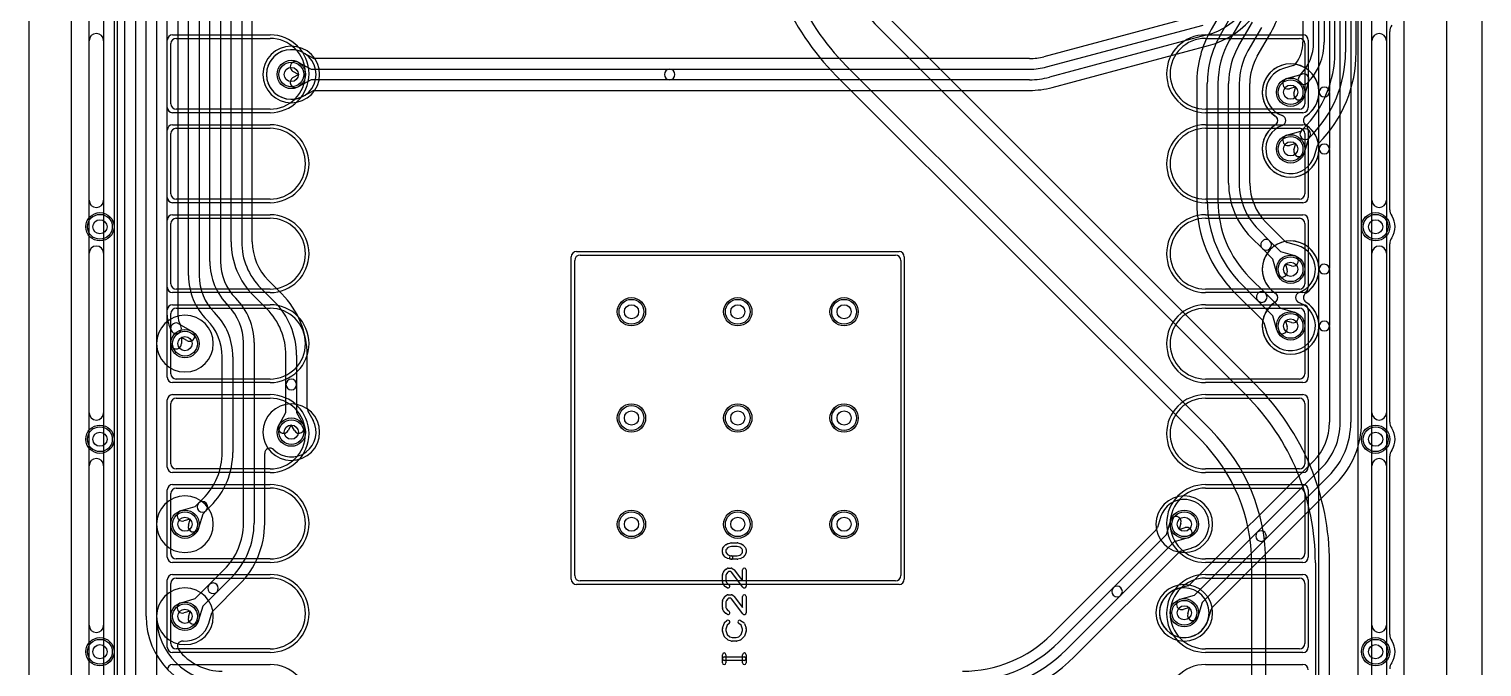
# Model space of a CAD drawing. Extents: x 0 to 20.5, y -6 to 27.
# Drawn here: x 0 to 20.5, y 5.79 to 14.79 of the extents above; entities that cross this region are included whole.
import ezdxf

# ---------------------------------------------------------------- set-up
doc = ezdxf.new("R2010")
doc.units = 0
for name, color, linetype in [('Hole', 1, 'CONTINUOUS'), ('L1', 3, 'CONTINUOUS'), ('L2', 3, 'CONTINUOUS'), ('L3', 3, 'CONTINUOUS'), ('L4', 3, 'CONTINUOUS'), ('MetalMask-A', 176, 'CONTINUOUS'), ('Outline', 7, 'CONTINUOUS'), ('PartsArea-A', 111, 'CONTINUOUS'), ('PartsSilk-A', 221, 'CONTINUOUS'), ('Resist-A', 2, 'CONTINUOUS'), ('Resist-B', 2, 'CONTINUOUS'), ('Silk-A', 140, 'CONTINUOUS')]:
    doc.layers.add(name, color=color, linetype=linetype)

msp = doc.modelspace()

# ---------------------------------------------------------------- linework, layer by layer
at = {"layer": 'Hole'}
for centre in [(3.7, 14.15), (17.8, 13.9), (17.8, 13.1), (1, 12), (19, 12), (17.8, 11.4), (8.5, 10.8), (10, 10.8), (11.5, 10.8), (17.8, 10.6), (2.2, 10.35), (8.5, 9.3), (10, 9.3), (11.5, 9.3), (1, 9), (3.7, 9.1), (19, 9), (2.2, 7.8), (8.5, 7.8), (10, 7.8), (11.5, 7.8), (16.3, 7.8), (2.2, 6.5), (16.3, 6.55), (1, 6), (19, 6)]:
    msp.add_circle(centre, 0.1, dxfattribs=at)
at = {"layer": 'L1'}
for p, q in [((0.6, 1.46), (0.6, 21.53823)), ((19.4, 21.53823), (19.4, 1.46)), ((1.8, 18.75004), (1.8, 2.16)), ((18.2, 2.16), (18.2, 18.75004)), ((2, 13.735), (2, 14.585)), ((2.075, 14.66), (3.4, 14.66)), ((16.6, 14.66), (17.925, 14.66)), ((18, 14.585), (18, 13.735)), ((3.4, 13.66), (2.075, 13.66)), ((17.925, 13.66), (16.6, 13.66)), ((2.075, 13.39), (3.4, 13.39)), ((16.6, 13.39), (17.925, 13.39)), ((2, 12.465), (2, 13.315)), ((18, 13.315), (18, 12.465)), ((3.4, 12.39), (2.075, 12.39)), ((17.925, 12.39), (16.6, 12.39)), ((2.075, 12.12), (3.4, 12.12)), ((16.6, 12.12), (17.925, 12.12)), ((2, 11.195), (2, 12.045)), ((18, 12.045), (18, 11.195)), ((7.7, 7.075), (7.7, 11.525)), ((7.775, 11.6), (12.225, 11.6)), ((12.3, 11.525), (12.3, 7.075)), ((3.4, 11.12), (2.075, 11.12)), ((17.925, 11.12), (16.6, 11.12)), ((2, 9.925), (2, 10.775)), ((2.075, 10.85), (3.4, 10.85)), ((16.6, 10.85), (17.925, 10.85)), ((18, 10.775), (18, 9.925)), ((3.4, 9.85), (2.075, 9.85)), ((17.925, 9.85), (16.6, 9.85)), ((2, 8.655), (2, 9.505)), ((2.075, 9.58), (3.4, 9.58)), ((16.6, 9.58), (17.925, 9.58)), ((18, 9.505), (18, 8.655)), ((3.4, 8.58), (2.075, 8.58)), ((17.925, 8.58), (16.6, 8.58)), ((2, 7.385), (2, 8.235)), ((2.075, 8.31), (3.4, 8.31)), ((16.6, 8.31), (17.925, 8.31)), ((18, 8.235), (18, 7.385)), ((3.4, 7.31), (2.075, 7.31)), ((17.925, 7.31), (16.6, 7.31)), ((2.075, 7.04), (3.4, 7.04)), ((12.225, 7), (7.775, 7)), ((16.6, 7.04), (17.925, 7.04)), ((2, 6.115), (2, 6.965)), ((18, 6.965), (18, 6.115)), ((3.4, 6.04), (2.075, 6.04)), ((17.925, 6.04), (16.6, 6.04))]:
    msp.add_line(p, q, dxfattribs=at)
for centre in [(3.7, 14.15), (17.8, 13.9), (17.8, 13.1), (1, 12), (19, 12), (17.8, 11.4), (8.5, 10.8), (10, 10.8), (11.5, 10.8), (17.8, 10.6), (2.2, 10.35), (8.5, 9.3), (10, 9.3), (11.5, 9.3), (3.7, 9.1), (1, 9), (19, 9), (2.2, 7.8), (8.5, 7.8), (10, 7.8), (11.5, 7.8), (16.3, 7.8), (2.2, 6.5), (16.3, 6.55), (1, 6), (19, 6)]:
    msp.add_circle(centre, 0.2, dxfattribs=at)
for centre, radius, start, end in [((2.075, 14.585), 0.075, 90, 180), ((3.4, 14.16), 0.5, -90, 90), ((16.6, 14.16), 0.5, 90, -90), ((17.925, 14.585), 0.075, 0, 90), ((2.075, 13.735), 0.075, 180, -90), ((17.925, 13.735), 0.075, -90, 0), ((2.075, 13.315), 0.075, 90, 180), ((3.4, 12.89), 0.5, -90, 90), ((16.6, 12.89), 0.5, 90, -90), ((17.925, 13.315), 0.075, 0, 90), ((2.075, 12.465), 0.075, 180, -90), ((17.925, 12.465), 0.075, -90, 0), ((2.075, 12.045), 0.075, 90, 180), ((3.4, 11.62), 0.5, -90, 90), ((16.6, 11.62), 0.5, 90, -90), ((17.925, 12.045), 0.075, 0, 90), ((7.775, 11.525), 0.075, 90, 180), ((12.225, 11.525), 0.075, 0, 90), ((2.075, 11.195), 0.075, 180, -90), ((17.925, 11.195), 0.075, -90, 0), ((2.075, 10.775), 0.075, 90, 180), ((3.4, 10.35), 0.5, -90, 90), ((16.6, 10.35), 0.5, 90, -90), ((17.925, 10.775), 0.075, 0, 90), ((2.075, 9.925), 0.075, 180, -90), ((17.925, 9.925), 0.075, -90, 0), ((2.075, 9.505), 0.075, 90, 180), ((3.4, 9.08), 0.5, -90, 90), ((16.6, 9.08), 0.5, 90, -90), ((17.925, 9.505), 0.075, 0, 90), ((2.075, 8.655), 0.075, 180, -90), ((17.925, 8.655), 0.075, -90, 0), ((2.075, 8.235), 0.075, 90, 180), ((3.4, 7.81), 0.5, -90, 90), ((16.6, 7.81), 0.5, 90, -90), ((17.925, 8.235), 0.075, 0, 90), ((2.075, 7.385), 0.075, 180, -90), ((17.925, 7.385), 0.075, -90, 0), ((2.075, 6.965), 0.075, 90, 180), ((3.4, 6.54), 0.5, -90, 90), ((7.775, 7.075), 0.075, 180, -90), ((12.225, 7.075), 0.075, -90, 0), ((16.6, 6.54), 0.5, 90, -90), ((17.925, 6.965), 0.075, 0, 90), ((2.075, 6.115), 0.075, 180, -90), ((17.925, 6.115), 0.075, -90, 0)]:
    msp.add_arc(centre, radius, start, end, dxfattribs=at)
at = {"layer": 'L2'}
for p, q in [((0.6, 1.11004), (0.6, 21.325)), ((19.4, 21.325), (19.4, 1.11004)), ((18.34996, 16.91079), (18.34996, 13.90872)), ((18.5, 9.23921), (18.5, 16.91079)), ((18.65, 16.91079), (18.65, 9.23921)), ((18.80004, 9.23921), (18.80004, 16.91079)), ((16.42372, 14.96553), (14.31856, 14.40145)), ((14.3574, 14.25652), (16.5644, 14.84788)), ((16.60322, 14.70299), (14.39622, 14.11163)), ((14.43505, 13.9667), (16.64205, 14.55806)), ((4.00079, 14.38428), (3.86891, 14.4566)), ((14.11799, 14.37504), (4.03684, 14.37504)), ((3.804, 14.15), (3.72405, 14.19384)), ((3.72405, 14.10616), (3.804, 14.15)), ((3.79617, 14.32536), (3.9792, 14.225)), ((3.9792, 14.225), (9.03899, 14.225)), ((9.03899, 14.225), (14.11799, 14.225)), ((3.9792, 14.075), (3.79617, 13.97464)), ((9.03899, 14.075), (3.9792, 14.075)), ((14.11799, 14.075), (9.03899, 14.075)), ((3.86947, 13.84371), (4.00079, 13.91572)), ((4.03685, 13.92496), (14.11799, 13.92496)), ((18.34996, 13.89564), (18.34996, 13.10436)), ((18.34996, 13.09128), (18.34996, 11.40872)), ((18.34996, 11.39564), (18.34996, 10.60436)), ((18.34996, 10.59128), (18.34996, 9.23921)), ((18.12298, 8.69123), (16.37905, 6.94731)), ((17.32994, 7.686), (18.22908, 8.58514)), ((18.33515, 8.47908), (17.436, 7.57994)), ((16.69787, 6.62961), (18.44124, 8.37298)), ((16.4444, 6.80046), (17.32994, 7.686)), ((17.436, 7.57994), (16.55046, 6.6944)), ((16.34703, 6.92835), (16.20199, 6.88604)), ((16.244, 6.742), (16.4444, 6.80046)), ((16.37354, 6.62354), (16.286, 6.598)), ((16.348, 6.536), (16.37354, 6.62354)), ((16.55046, 6.6944), (16.492, 6.494)), ((16.63604, 6.452), (16.67821, 6.59656))]:
    msp.add_line(p, q, dxfattribs=at)
for centre in [(3.7, 14.15), (1, 12), (19, 12), (8.5, 10.8), (10, 10.8), (11.5, 10.8), (8.5, 9.3), (10, 9.3), (11.5, 9.3), (1, 9), (19, 9), (8.5, 7.8), (10, 7.8), (11.5, 7.8), (16.3, 6.55), (1, 6), (19, 6)]:
    msp.add_circle(centre, 0.2, dxfattribs=at)
for centre, radius, start, end in [((16.32499, 15.74136), 1.075, -75.000021, 0), ((16.32499, 15.74136), 1.22504, -75.000193, 0), ((3.69999, 14.14999), 0.35004, 61.770859, -61.688823), ((3.90161, 14.52413), 0.07497, -118.742822, -117.494774), ((3.90276, 14.52352), 0.07497, -118.489689, -118.072487), ((3.9037, 14.52301), 0.07497, -118.889812, -117.648554), ((4.03684, 14.45001), 0.07497, -118.742822, -90), ((14.11798, 15.15), 0.77496, -89.999261, -74.999526), ((3.76011, 14.2596), 0.075, 61.261501, -118.737236), ((9.03899, 14.15), 0.075, 90, -90), ((9.03899, 14.15), 0.075, -90, 90), ((14.11799, 15.15), 0.925, -90, -74.999835), ((17.8, 13.9), 0.40004, 1.051338, -122.644094), ((3.76011, 14.0404), 0.075, 118.738499, -61.262764), ((14.11799, 15.15), 1.075, -90, -75.000021), ((14.11799, 15.15), 1.22504, -90, -75.000193), ((18.27499, 13.89564), 0.07497, 0, 179.472683), ((3.9029, 13.77656), 0.07497, 117.942565, 119.485146), ((3.9034, 13.77683), 0.07497, 118.072487, 118.376847), ((3.90434, 13.77734), 0.07497, 117.716896, 118.889812), ((4.03684, 13.84999), 0.07497, 89.992358, 118.742822), ((17.8, 13.9), 0.40004, -57.36107, -0.525648), ((18.27496, 13.90872), 0.075, -178.945736, 0), ((17.54377, 13.50002), 0.07497, 45, 57.357069), ((17.54375, 13.5), 0.075, -45, 45), ((18.05619, 13.5), 0.07497, 122.636495, -122.636495), ((17.8, 13.1), 0.40004, 122.644094, -1.051338), ((17.54377, 13.49998), 0.07497, -57.357069, -45), ((17.8, 13.1), 0.40004, 0.525648, 57.361069), ((18.27496, 13.09128), 0.075, 0, 178.945736), ((18.27499, 13.10436), 0.07497, -179.472683, 0), ((17.8, 11.4), 0.40004, 1.051338, -122.644094), ((17.8, 11.4), 0.40004, -57.36107, -0.525648), ((18.27496, 11.40872), 0.075, -178.945736, 0), ((18.27499, 11.39564), 0.07497, 0, 179.472683), ((17.8, 10.6), 0.40004, 122.644094, -1.051338), ((17.54377, 11.00002), 0.07497, 45, 57.357069), ((17.54377, 10.99998), 0.07497, -57.357069, -45), ((17.54375, 11), 0.075, -45, 45), ((18.05619, 11), 0.07497, 122.636495, -122.636495), ((17.8, 10.6), 0.40004, 0.525648, 57.361069), ((2.2, 10.35), 0.40004, 90, -90), ((2.2, 10.35), 0.40004, -90, 90), ((18.27496, 10.59128), 0.075, 0, 178.945736), ((18.27499, 10.60436), 0.07497, -179.472683, 0), ((3.7, 9.1), 0.40004, 90, -90), ((3.7, 9.1), 0.40004, -90, 90), ((17.57499, 9.23921), 0.77497, -44.999477, 0), ((17.575, 9.23921), 0.925, -44.999562, 0), ((17.575, 9.23921), 1.075, -44.999246, 0), ((17.575, 9.23921), 1.22504, -44.999669, 0), ((2.2, 7.8), 0.40004, 90, -90), ((2.2, 7.8), 0.40004, -90, 90), ((16.3, 7.8), 0.40004, 90, -90), ((16.3, 7.8), 0.40004, -90, 90), ((17.38297, 7.63297), 0.075, 135, -45), ((17.38297, 7.63297), 0.075, -45, 135), ((2.2, 6.5), 0.40004, 90, -90), ((2.2, 6.5), 0.40004, -90, 90), ((16.3, 6.55001), 0.35004, 106.751923, -16.833762), ((16.26387, 6.66966), 0.22505, 106.033521, 106.723874), ((16.181, 6.95801), 0.07497, -73.96327, -73.740712), ((16.32604, 7.00032), 0.07497, -73.740712, -45), ((16.265, 6.67), 0.075, 106.260205, -73.73698), ((16.75032, 6.57603), 0.07498, 134.994596, 164.108139), ((16.75088, 6.5766), 0.07497, 135, 135.605253), ((16.42, 6.515), 0.075, 163.739795, -16.26302), ((16.70698, 6.42754), 0.07497, 163.022577, 163.653588), ((16.42004, 6.51516), 0.22505, -16.981625, -16.354914), ((16.70801, 6.431), 0.07497, 163.733376, 163.900287)]:
    msp.add_arc(centre, radius, start, end, dxfattribs=at)
at = {"layer": 'L3'}
for p, q in [((0.6, 1.11004), (0.6, 21.32503)), ((19.4, 21.32503), (19.4, 1.11004))]:
    msp.add_line(p, q, dxfattribs=at)
for centre in [(1, 12), (19, 12), (8.5, 10.8), (10, 10.8), (11.5, 10.8), (8.5, 9.3), (10, 9.3), (11.5, 9.3), (1, 9), (19, 9), (8.5, 7.8), (10, 7.8), (11.5, 7.8), (1, 6), (19, 6)]:
    msp.add_circle(centre, 0.2, dxfattribs=at)
for centre, radius, start, end in [((3.7, 14.15), 0.40004, 90, -90), ((3.7, 14.15), 0.40004, -90, 90), ((17.8, 13.9), 0.40004, -57.36107, -122.638931), ((17.54381, 13.5), 0.07497, -57.363505, 57.363505), ((18.05619, 13.5), 0.07497, 122.636495, -122.636495), ((17.8, 13.1), 0.40004, 122.63893, 57.361069), ((17.8, 11.4), 0.40004, -57.36107, -122.638931), ((17.8, 10.6), 0.40004, 122.63893, 57.361069), ((17.54381, 11), 0.07497, -57.363505, 57.363505), ((18.05619, 11), 0.07497, 122.636495, -122.636495), ((2.2, 10.35), 0.40004, 90, -90), ((2.2, 10.35), 0.40004, -90, 90), ((3.7, 9.1), 0.40004, 90, -90), ((3.7, 9.1), 0.40004, -90, 90), ((2.2, 7.8), 0.40004, 90, -90), ((2.2, 7.8), 0.40004, -90, 90), ((16.3, 7.8), 0.40004, 90, -90), ((16.3, 7.8), 0.40004, -90, 90), ((2.2, 6.5), 0.40004, 90, -90), ((2.2, 6.5), 0.40004, -90, 90), ((16.3, 6.55), 0.40004, 90, -90), ((16.3, 6.55), 0.40004, -90, 90)]:
    msp.add_arc(centre, radius, start, end, dxfattribs=at)
at = {"layer": 'L4'}
for p, q in [((0.6, 1.11004), (0.6, 21.53823)), ((19.4, 21.53823), (19.4, 1.11004)), ((1.19996, 19.7), (1.19996, 5.18921)), ((1.35, 5.18921), (1.35, 19.7)), ((1.5, 19.7), (1.5, 5.18921)), ((1.65004, 6.5), (1.65004, 19.32548)), ((1.80004, 19.32548), (1.80004, 6.5)), ((1.95008, 10.75275), (1.95008, 17.89855)), ((2.10008, 17.89855), (2.10008, 10.75275)), ((2.25012, 11.31066), (2.25012, 17.89853)), ((2.40012, 17.89853), (2.40012, 11.31066)), ((2.55016, 11.51059), (2.55016, 17.89851)), ((2.70016, 17.89851), (2.70016, 11.51059)), ((2.8502, 11.78901), (2.8502, 17.8985)), ((3.0002, 17.8985), (3.0002, 11.78901)), ((3.15024, 11.78901), (3.15024, 17.8985)), ((17.97495, 17.2858), (17.97495, 14.60566)), ((18.12499, 14.60566), (18.12499, 17.2858)), ((18.27499, 17.2858), (18.27499, 14.60566)), ((18.425, 14.46274), (18.425, 17.28578)), ((18.575, 17.28578), (18.575, 14.46274)), ((18.72504, 14.46274), (18.72504, 17.28578)), ((16.87113, 15.11529), (16.67928, 14.783)), ((16.80922, 14.70798), (17.00107, 15.04027)), ((17.13097, 14.96527), (16.93912, 14.63298)), ((12.02617, 14.76881), (17.16881, 9.62617)), ((17.31026, 9.76762), (12.16762, 14.91026)), ((17.06902, 14.5579), (17.26088, 14.8902)), ((17.39078, 14.8152), (17.19893, 14.4829)), ((17.32939, 14.40879), (17.52072, 14.74018)), ((16.67383, 9.13119), (11.53119, 14.27383)), ((17.83662, 14.27531), (17.70199, 14.23604)), ((17.744, 14.092), (17.96284, 14.15584)), ((11.38974, 14.13238), (16.53238, 8.98974)), ((16.47496, 14.02047), (16.47496, 12.36274)), ((16.625, 12.36273), (16.625, 14.02047)), ((16.775, 14.02047), (16.775, 12.36273)), ((16.925, 12.61421), (16.925, 14.0204)), ((17.075, 14.0204), (17.075, 12.61421)), ((17.22504, 12.61421), (17.22504, 14.0204)), ((17.87354, 13.97354), (17.786, 13.948)), ((17.848, 13.886), (17.87354, 13.97354)), ((17.93081, 14.13687), (17.93081, 14.13689)), ((18.05584, 14.06284), (17.992, 13.844)), ((17.744, 13.292), (17.9444, 13.35046)), ((17.9444, 13.35046), (17.95457, 13.36063)), ((17.95457, 13.36063), (17.97834, 13.3844)), ((17.87354, 13.17354), (17.786, 13.148)), ((17.848, 13.086), (17.87354, 13.17354)), ((18.05046, 13.2444), (17.992, 13.044)), ((18.06063, 13.25457), (18.05046, 13.2444)), ((18.0844, 13.27834), (18.06063, 13.25457)), ((18.13604, 13.00198), (18.17837, 13.14708)), ((17.34592, 11.96014), (17.50755, 11.7985)), ((17.72093, 11.79733), (17.45202, 12.06623)), ((17.40149, 11.69244), (17.23985, 11.85408)), ((17.54954, 11.54439), (17.40149, 11.69244)), ((17.50755, 11.7985), (17.65559, 11.65046)), ((17.89521, 11.73685), (17.75295, 11.77836)), ((17.608, 11.344), (17.54954, 11.54439)), ((17.65559, 11.65046), (17.856, 11.592)), ((17.22165, 11.2844), (17.44542, 11.06063)), ((17.814, 11.448), (17.72646, 11.47354)), ((17.72646, 11.47354), (17.752, 11.386)), ((3.27112, 11.13494), (3.46014, 10.94592)), ((3.56623, 11.05201), (3.37722, 11.24103)), ((17.0095, 11.07224), (17.40268, 10.67906)), ((17.33936, 10.95457), (17.11559, 11.17834)), ((2.80955, 10.88437), (2.80953, 10.8844)), ((2.9156, 10.99046), (2.91562, 10.99044)), ((3.35407, 10.83985), (3.16505, 11.02888)), ((17.54954, 10.74439), (17.33936, 10.95457)), ((17.44542, 11.06063), (17.65559, 10.85046)), ((2.50954, 10.6844), (2.50952, 10.68442)), ((2.61559, 10.79049), (2.6156, 10.79046)), ((17.608, 10.544), (17.54954, 10.74439)), ((17.65559, 10.85046), (17.856, 10.792)), ((17.814, 10.648), (17.72646, 10.67354)), ((17.72646, 10.67354), (17.752, 10.586)), ((2, 10.35), (1.99999, 10.5665)), ((2.00791, 10.53296), (2.01003, 10.52902)), ((2.11249, 10.63145), (2.29999, 10.52321)), ((2.13993, 10.60402), (2.14207, 10.60004)), ((17.42165, 10.64703), (17.46396, 10.50199)), ((2.22499, 10.39331), (2.15, 10.4366)), ((2.15, 10.4366), (2.15, 10.35)), ((3.025, 7.81421), (3.025, 10.36425)), ((3.175, 10.36425), (3.175, 7.81421)), ((2.725, 8.81421), (2.725, 10.16422)), ((2.875, 10.16422), (2.875, 8.81421)), ((3.625, 9.77289), (3.625, 10.18579)), ((3.775, 10.18579), (3.775, 9.77289)), ((3.92504, 9.43685), (3.92504, 10.18579)), ((3.625, 9.3792), (3.625, 9.77289)), ((3.775, 9.77289), (3.775, 9.3792)), ((3.52464, 9.19617), (3.625, 9.3792)), ((3.775, 9.3792), (3.87536, 9.19617)), ((4.00658, 9.26895), (3.93483, 9.39979)), ((3.7, 9.204), (3.65616, 9.12405)), ((3.74384, 9.12405), (3.7, 9.204)), ((3.32504, 7.81421), (3.32504, 8.79887)), ((2.144, 7.992), (2.3444, 8.05046)), ((2.3444, 8.05046), (2.39244, 8.0985)), ((2.39244, 8.0985), (2.45407, 8.16015)), ((2.56014, 8.05408), (2.4985, 7.99244)), ((2.27354, 7.87354), (2.186, 7.848)), ((2.248, 7.786), (2.27354, 7.87354)), ((2.45046, 7.9444), (2.392, 7.744)), ((2.4985, 7.99244), (2.45046, 7.9444)), ((15.96303, 7.89482), (15.92193, 7.7539)), ((16.04954, 7.6556), (16.108, 7.856)), ((16.252, 7.814), (16.22646, 7.72646)), ((15.90213, 7.72039), (14.42666, 6.24492)), ((15.29794, 6.904), (16.04954, 7.6556)), ((16.356, 7.608), (16.1556, 7.54954)), ((16.22646, 7.72646), (16.314, 7.752)), ((14.74492, 5.92666), (16.22094, 7.40268)), ((16.1556, 7.54954), (15.404, 6.79794)), ((16.25297, 7.42165), (16.39801, 7.46396)), ((17.24996, 7.25736), (17.24996, 2.7)), ((17.45, 2.7), (17.45, 7.25736)), ((18.15, 7.25736), (18.15, 2.7)), ((18.35004, 2.7), (18.35004, 7.25736)), ((2.54244, 6.9485), (2.75408, 7.16014)), ((2.86015, 7.05408), (2.6485, 6.84244)), ((2.3444, 6.75046), (2.54244, 6.9485)), ((2.6485, 6.84244), (2.45046, 6.6444)), ((2.59787, 6.57961), (2.96624, 6.94798)), ((14.53276, 6.13882), (15.29794, 6.904)), ((15.404, 6.79794), (14.63882, 6.03276)), ((2.144, 6.692), (2.3444, 6.75046)), ((2.27354, 6.57354), (2.186, 6.548)), ((2.248, 6.486), (2.27354, 6.57354)), ((2.45046, 6.6444), (2.392, 6.444)), ((2.53604, 6.40198), (2.57835, 6.54702))]:
    msp.add_line(p, q, dxfattribs=at)
for centre in [(3.7, 14.15), (17.8, 13.9), (17.8, 13.1), (1, 12), (19, 12), (17.8, 11.4), (8.5, 10.8), (10, 10.8), (11.5, 10.8), (17.8, 10.6), (2.2, 10.35), (8.5, 9.3), (10, 9.3), (11.5, 9.3), (3.7, 9.1), (1, 9), (19, 9), (2.2, 7.8), (8.5, 7.8), (10, 7.8), (11.5, 7.8), (16.3, 7.8), (2.2, 6.5), (16.3, 6.55), (1, 6), (19, 6)]:
    msp.add_circle(centre, 0.2, dxfattribs=at)
for centre, radius, start, end in [((13.9, 16.64264), 3.55004, 180, -135), ((13.9, 16.64264), 3.35, 180, -135), ((13.9, 16.64264), 2.65, 180, -135), ((16.2, 15.5027), 1.52504, -30.000064, 0.000376), ((18, 14.02048), 1.52504, 149.999936, -179.999624), ((18, 14.02047), 1.375, 149.999536, 180), ((18, 14.02047), 1.225, 149.999569, 180), ((18, 14.0204), 1.075, 150.000072, 180), ((17.46202, 14.60567), 0.51293, -36.154092, -0.001117), ((17.46203, 14.60567), 0.66296, -45, -0.000864), ((17.46203, 14.60567), 0.81296, -45.000997, -0.000705), ((3.7, 14.15), 0.35004, 90, -90), ((3.7, 14.15), 0.35004, -90, 90), ((18, 14.0204), 0.925, 149.999845, 180), ((18, 14.02041), 0.77496, 150.000823, -179.999261), ((17.39381, 14.37038), 0.075, 149.194768, 149.999272), ((16.9, 14.46274), 1.525, -45, 0), ((16.9, 14.46274), 1.675, -45, 0), ((16.89999, 14.46274), 1.82505, -44.707417, 0), ((17.8, 13.9), 0.35004, 106.259943, -109.76481), ((17.81562, 14.34731), 0.075, -73.739795, -36.154864), ((17.98384, 14.08384), 0.075, -16.260205, 106.260205), ((17.765, 14.02), 0.075, 106.260205, -73.73698), ((17.98384, 14.08384), 0.075, 135, -45), ((17.92, 13.865), 0.075, 163.739795, -16.26302), ((17.65627, 13.5), 0.075, -70.236201, 70.236201), ((17.8, 13.1), 0.35004, 109.76481, -16.261514), ((18.0076, 13.3076), 0.075, 135, -45), ((18.0076, 13.3076), 0.075, -45, 135), ((17.765, 13.22), 0.075, 106.260205, -73.73698), ((18.25037, 13.12608), 0.075, 135.291717, 163.739795), ((17.92, 13.065), 0.075, 163.739795, -16.26302), ((18, 12.61421), 1.075, 180, -135.000754), ((18, 12.61421), 0.925, 180, -135.000438), ((18.00001, 12.61421), 0.77497, 180, -135.000523), ((18.3, 12.36274), 1.82504, 180, -135), ((18.3, 12.36273), 1.675, 180, -135.000506), ((18.3, 12.36273), 1.525, 180, -135.000531), ((3.9252, 11.78901), 1.075, 180, -135.000754), ((3.9252, 11.78901), 0.925, 180, -135.000438), ((3.92521, 11.78901), 0.77497, 180, -135.000523), ((17.45452, 11.74547), 0.075, 45, -134.999171), ((17.45452, 11.74547), 0.075, -135, 44.998228), ((17.77396, 11.85036), 0.075, -135, -106.267538), ((17.91622, 11.80885), 0.075, -106.267538, -105.87089), ((17.8, 11.40001), 0.35004, -70.106254, 74.131723), ((3.43574, 11.51059), 0.88558, 180, -135.000915), ((3.43574, 11.51059), 0.73558, 180, -135.000551), ((17.835, 11.52), 0.075, -106.260205, 73.73698), ((3.13577, 11.31067), 0.88565, -179.999353, -135), ((3.13577, 11.31067), 0.73565, -179.999221, -135), ((17.68, 11.365), 0.075, -163.739795, 16.26302), ((17.39239, 11.0076), 0.075, 45, -134.999297), ((17.94373, 11), 0.075, 110.324463, -109.763799), ((17.94463, 11.00034), 0.075, 109.894337, 111.05945), ((2.28942, 10.36424), 0.73558, 0.000779, 45), ((2.28942, 10.36424), 0.88558, 0.000647, 45), ((2.7, 10.18578), 1.075, 0.000533, 45), ((2.7, 10.18577), 1.22504, 0.000935, 45.000331), ((17.39239, 11.0076), 0.075, -135, 45), ((17.8, 10.6), 0.35004, -163.740057, 70.23519), ((2.39755, 10.75275), 0.44747, 180, -150.000783), ((2.39755, 10.75275), 0.29747, 180, -150.001164), ((1.98935, 10.16422), 0.73565, 0, 44.999449), ((1.98935, 10.16422), 0.88565, 0, 44.999543), ((2.7, 10.18578), 0.925, 0.000619, 45), ((17.34965, 10.62603), 0.075, 16.260205, 45), ((17.835, 10.72), 0.075, -106.260205, 73.73698), ((2.07499, 10.5665), 0.075, 59.999272, 180), ((2.07499, 10.5665), 0.075, -153.434949, 26.565051), ((2.26249, 10.45826), 0.075, -120.000728, 60.00302), ((17.68, 10.565), 0.075, -163.739795, 16.26302), ((2.075, 10.35), 0.075, 180, 0.002646), ((3.7, 9.77289), 0.075, 0, 180), ((3.7, 9.77289), 0.075, 180, 0), ((14.8, 7.25736), 3.55004, 0, 45), ((4.00004, 9.43684), 0.075, 179.992361, -150.396304), ((14.8, 7.25736), 3.35, 0, 45), ((3.70004, 9.09995), 0.35003, -134.663181, 28.505298), ((4.07269, 9.30437), 0.075, -151.818764, -151.729773), ((3.80845, 9.16224), 0.22504, 28.196945, 28.276615), ((4.07288, 9.30401), 0.075, -151.801689, -150.710913), ((3.8096, 9.1601), 0.22505, 28.395078, 28.451976), ((4.07355, 9.30279), 0.075, -151.60353, -151.497456), ((3.5904, 9.16011), 0.075, 151.261501, -28.737236), ((3.8096, 9.16011), 0.075, -151.261501, 28.737236), ((14.8, 7.25736), 2.65, 0, 45), ((3.40004, 8.79887), 0.075, 45.156649, 180), ((3.40047, 8.79845), 0.075, 44.470599, 45.615828), ((14.8, 7.25736), 2.44996, 0, 45), ((1.8, 8.81422), 0.925, -45, -0.000619), ((1.8, 8.81422), 1.075, -45, -0.000533), ((2.44547, 8.04547), 0.075, 135, -45), ((2.44547, 8.04547), 0.075, -45, 135), ((16.30001, 7.80001), 0.35005, -73.250588, 163.315336), ((2.165, 7.92), 0.075, 106.260205, -73.73698), ((2.1, 7.81421), 0.925, -44.999562, 0), ((2.1, 7.81421), 1.075, -44.999246, 0), ((2.1, 7.81421), 1.22504, -44.999669, 0), ((15.89138, 7.91697), 0.075, -17.178558, -15.742879), ((16.30047, 7.80163), 0.35004, 163.901713, 164.254037), ((15.89223, 7.91993), 0.075, -16.45119, -16.197253), ((16.1804, 7.83622), 0.22509, 163.403162, 163.801804), ((16.18, 7.835), 0.075, -16.260205, 163.73698), ((2.32, 7.765), 0.075, 163.739795, -16.26302), ((15.8491, 7.77342), 0.075, -45, -44.394976), ((15.84965, 7.77398), 0.075, -44.994598, -17.169003), ((15.8498, 7.77445), 0.075, -17.545889, -15.902372), ((16.335, 7.68), 0.075, -73.739795, 106.26302), ((16.27397, 7.34965), 0.075, 106.260205, 135), ((16.41901, 7.39196), 0.075, 106.037741, 106.260205), ((16.33613, 7.68034), 0.22505, -73.966479, -73.276126), ((2.59547, 6.89547), 0.075, -45, 135), ((2.59547, 6.89547), 0.075, 135, -45), ((15.35097, 6.85097), 0.075, 135, -45), ((15.35097, 6.85097), 0.075, -45, 135), ((16.3, 6.55), 0.35004, 90, -90), ((16.3, 6.55), 0.35004, -90, 90), ((2.165, 6.62), 0.075, 106.260205, -73.73698), ((2.65035, 6.52602), 0.075, 135.005402, 163.739795), ((2.6509, 6.52658), 0.075, 135, 135.605024), ((2.72504, 6.5), 1.075, 180, -90), ((2.72504, 6.5), 0.925, 180, -90), ((2.20001, 6.50001), 0.35004, -94.32037, -16.263544), ((2.32, 6.465), 0.075, 163.739795, -16.26302), ((2.16799, 6.07617), 0.075, 85.679804, -142.737431), ((13.17157, 7.5), 1.77496, -90, -44.999772), ((2.72504, 6.5), 0.77496, -142.734698, -90), ((13.17157, 7.5), 1.925, -90, -44.99979), ((13.17157, 7.5), 2.075, -90, -44.999805), ((13.17157, 7.50001), 2.22505, -90, -45)]:
    msp.add_arc(centre, radius, start, end, dxfattribs=at)
at = {"layer": 'MetalMask-A'}
for p, q in [((2, 13.735), (2, 14.585)), ((2.075, 14.66), (3.4, 14.66)), ((16.6, 14.66), (17.925, 14.66)), ((18, 14.585), (18, 13.735)), ((3.4, 13.66), (2.075, 13.66)), ((17.925, 13.66), (16.6, 13.66)), ((2.075, 13.39), (3.4, 13.39)), ((16.6, 13.39), (17.925, 13.39)), ((2, 12.465), (2, 13.315)), ((18, 13.315), (18, 12.465)), ((3.4, 12.39), (2.075, 12.39)), ((17.925, 12.39), (16.6, 12.39)), ((2.075, 12.12), (3.4, 12.12)), ((16.6, 12.12), (17.925, 12.12)), ((2, 11.195), (2, 12.045)), ((18, 12.045), (18, 11.195)), ((7.7, 7.075), (7.7, 11.525)), ((7.775, 11.6), (12.225, 11.6)), ((12.3, 11.525), (12.3, 7.075)), ((3.4, 11.12), (2.075, 11.12)), ((17.925, 11.12), (16.6, 11.12)), ((2, 9.925), (2, 10.775)), ((2.075, 10.85), (3.4, 10.85)), ((16.6, 10.85), (17.925, 10.85)), ((18, 10.775), (18, 9.925)), ((3.4, 9.85), (2.075, 9.85)), ((17.925, 9.85), (16.6, 9.85)), ((2, 8.655), (2, 9.505)), ((2.075, 9.58), (3.4, 9.58)), ((16.6, 9.58), (17.925, 9.58)), ((18, 9.505), (18, 8.655)), ((3.4, 8.58), (2.075, 8.58)), ((17.925, 8.58), (16.6, 8.58)), ((2, 7.385), (2, 8.235)), ((2.075, 8.31), (3.4, 8.31)), ((16.6, 8.31), (17.925, 8.31)), ((18, 8.235), (18, 7.385)), ((3.4, 7.31), (2.075, 7.31)), ((17.925, 7.31), (16.6, 7.31)), ((2.075, 7.04), (3.4, 7.04)), ((12.225, 7), (7.775, 7)), ((16.6, 7.04), (17.925, 7.04)), ((2, 6.115), (2, 6.965)), ((18, 6.965), (18, 6.115)), ((3.4, 6.04), (2.075, 6.04)), ((17.925, 6.04), (16.6, 6.04))]:
    msp.add_line(p, q, dxfattribs=at)
for centre, radius, start, end in [((2.075, 14.585), 0.075, 90, 180), ((3.4, 14.16), 0.5, -90, 90), ((16.6, 14.16), 0.5, 90, -90), ((17.925, 14.585), 0.075, 0, 90), ((2.075, 13.735), 0.075, 180, -90), ((17.925, 13.735), 0.075, -90, 0), ((2.075, 13.315), 0.075, 90, 180), ((3.4, 12.89), 0.5, -90, 90), ((16.6, 12.89), 0.5, 90, -90), ((17.925, 13.315), 0.075, 0, 90), ((2.075, 12.465), 0.075, 180, -90), ((17.925, 12.465), 0.075, -90, 0), ((2.075, 12.045), 0.075, 90, 180), ((3.4, 11.62), 0.5, -90, 90), ((16.6, 11.62), 0.5, 90, -90), ((17.925, 12.045), 0.075, 0, 90), ((7.775, 11.525), 0.075, 90, 180), ((12.225, 11.525), 0.075, 0, 90), ((2.075, 11.195), 0.075, 180, -90), ((17.925, 11.195), 0.075, -90, 0), ((2.075, 10.775), 0.075, 90, 180), ((3.4, 10.35), 0.5, -90, 90), ((16.6, 10.35), 0.5, 90, -90), ((17.925, 10.775), 0.075, 0, 90), ((2.075, 9.925), 0.075, 180, -90), ((17.925, 9.925), 0.075, -90, 0), ((2.075, 9.505), 0.075, 90, 180), ((3.4, 9.08), 0.5, -90, 90), ((16.6, 9.08), 0.5, 90, -90), ((17.925, 9.505), 0.075, 0, 90), ((2.075, 8.655), 0.075, 180, -90), ((17.925, 8.655), 0.075, -90, 0), ((2.075, 8.235), 0.075, 90, 180), ((3.4, 7.81), 0.5, -90, 90), ((16.6, 7.81), 0.5, 90, -90), ((17.925, 8.235), 0.075, 0, 90), ((2.075, 7.385), 0.075, 180, -90), ((17.925, 7.385), 0.075, -90, 0), ((2.075, 6.965), 0.075, 90, 180), ((3.4, 6.54), 0.5, -90, 90), ((7.775, 7.075), 0.075, 180, -90), ((12.225, 7.075), 0.075, -90, 0), ((16.6, 6.54), 0.5, 90, -90), ((17.925, 6.965), 0.075, 0, 90), ((2.075, 6.115), 0.075, 180, -90), ((17.925, 6.115), 0.075, -90, 0)]:
    msp.add_arc(centre, radius, start, end, dxfattribs=at)
at = {"layer": 'Outline'}
for p, q in [((0, 1), (0, 22)), ((20, 22), (20, 1))]:
    msp.add_line(p, q, dxfattribs=at)
at = {"layer": 'PartsArea-A'}
for p, q in [((1.25, -5.55), (1.25, 18.95)), ((18.75, 18.95), (18.75, -5.55))]:
    msp.add_line(p, q, dxfattribs=at)
at = {"layer": 'PartsSilk-A'}
for p, q in [((20.5, 21.35), (20.5, -0.35)), ((0.8484, -5.85), (0.8484, 19.25)), ((1.0516, 19.1484), (1.0516, -5.7484)), ((18.9484, -5.85), (18.9484, 19.1484)), ((19.1516, 19.25), (19.1516, -5.85)), ((19.2, 12.24109), (19.2, 14.75891)), ((19.2, 9.24109), (19.2, 11.75891)), ((19.2, 6.24109), (19.2, 8.75891)), ((9.78241, 7.4), (9.78241, 7.44444)), ((9.79616, 7.3666), (9.78505, 7.38882)), ((9.7857, 7.45684), (9.79681, 7.47629)), ((9.79983, 7.4805), (9.82205, 7.5055)), ((9.82956, 7.51125), (9.85178, 7.52236)), ((9.83894, 7.44923), (9.83241, 7.4378)), ((9.83241, 7.4378), (9.83241, 7.4059)), ((9.83241, 7.4059), (9.8394, 7.39192)), ((9.85623, 7.46868), (9.83894, 7.44923)), ((9.8394, 7.39192), (9.85623, 7.37299)), ((9.87169, 7.47641), (9.85623, 7.46868)), ((9.8569, 7.52425), (9.90135, 7.53536)), ((9.91049, 7.48611), (9.87169, 7.47641)), ((9.90741, 7.53611), (9.99259, 7.53611)), ((9.98951, 7.48611), (9.91049, 7.48611)), ((10.02831, 7.47641), (9.98951, 7.48611)), ((9.99865, 7.53536), (10.0431, 7.52425)), ((10.04377, 7.46868), (10.02831, 7.47641)), ((10.06106, 7.44923), (10.04377, 7.46868)), ((10.04377, 7.37299), (10.0606, 7.39192)), ((10.04822, 7.52236), (10.07044, 7.51125)), ((10.0606, 7.39192), (10.06759, 7.4059)), ((10.06759, 7.4378), (10.06106, 7.44923)), ((10.06759, 7.4059), (10.06759, 7.4378)), ((10.07795, 7.5055), (10.10017, 7.4805)), ((10.10319, 7.47629), (10.1143, 7.45684)), ((10.11495, 7.38882), (10.10384, 7.3666)), ((10.11759, 7.44444), (10.11759, 7.4)), ((9.82205, 7.33617), (9.79983, 7.36117)), ((9.82749, 7.16287), (9.84971, 7.17676)), ((9.85178, 7.31931), (9.82956, 7.33042)), ((9.85623, 7.37299), (9.87169, 7.36526)), ((9.90135, 7.30631), (9.8569, 7.31742)), ((9.86296, 7.18056), (9.90741, 7.18056)), ((9.87169, 7.36526), (9.91347, 7.35481)), ((9.90741, 7.35556), (9.98951, 7.35556)), ((9.99259, 7.30556), (9.90741, 7.30556)), ((9.92066, 7.17676), (9.94288, 7.16287)), ((9.98951, 7.35556), (10.02831, 7.36526)), ((10.0431, 7.31742), (9.99865, 7.30631)), ((10.02831, 7.36526), (10.04377, 7.37299)), ((10.07044, 7.33042), (10.04822, 7.31931)), ((10.10017, 7.36117), (10.07795, 7.33617)), ((9.78241, 6.99722), (9.78241, 7.08333)), ((9.79503, 6.95813), (9.78392, 6.98868)), ((9.7842, 7.09261), (9.79531, 7.12039)), ((9.7983, 7.12581), (9.82052, 7.15637)), ((9.84057, 7.09893), (9.83241, 7.07852)), ((9.83241, 7.07852), (9.83241, 7.00162)), ((9.83241, 7.00162), (9.84061, 6.97908)), ((9.85811, 7.12304), (9.84057, 7.09893)), ((9.84061, 6.97908), (9.8576, 6.95783)), ((9.87013, 7.13056), (9.85811, 7.12304)), ((9.90024, 7.13056), (9.87013, 7.13056)), ((9.91244, 7.12293), (9.90024, 7.13056)), ((10.07261, 6.90997), (9.91244, 7.12293)), ((9.94961, 7.1567), (10.06759, 6.99983)), ((10.06759, 6.99983), (10.06759, 7.15556)), ((10.11759, 7.15556), (10.11759, 6.925)), ((9.7983, 6.75081), (9.82052, 6.78137)), ((9.82122, 6.92327), (9.799, 6.95105)), ((9.84971, 6.9038), (9.82749, 6.91769)), ((9.82749, 6.78787), (9.84971, 6.80176)), ((9.8576, 6.95783), (9.87621, 6.9462)), ((9.86296, 6.80556), (9.90741, 6.80556)), ((9.92066, 6.80176), (9.94288, 6.78787)), ((9.94961, 6.7817), (10.06759, 6.62483)), ((10.06759, 6.62483), (10.06759, 6.78056)), ((10.11759, 6.78056), (10.11759, 6.55)), ((9.78241, 6.62222), (9.78241, 6.70833)), ((9.79503, 6.58313), (9.78392, 6.61368)), ((9.7842, 6.71761), (9.79531, 6.74539)), ((9.82122, 6.54827), (9.799, 6.57605)), ((9.84057, 6.72393), (9.83241, 6.70352)), ((9.83241, 6.70352), (9.83241, 6.62662)), ((9.83241, 6.62662), (9.84061, 6.60408)), ((9.85811, 6.74804), (9.84057, 6.72393)), ((9.84061, 6.60408), (9.8576, 6.58283)), ((9.8576, 6.58283), (9.87621, 6.5712)), ((9.87013, 6.75556), (9.85811, 6.74804)), ((9.90024, 6.75556), (9.87013, 6.75556)), ((9.91244, 6.74793), (9.90024, 6.75556)), ((10.07261, 6.53497), (9.91244, 6.74793)), ((9.78369, 6.3329), (9.80591, 6.39957)), ((9.81363, 6.41088), (9.84696, 6.43865)), ((9.84971, 6.5288), (9.82749, 6.54269)), ((9.8511, 6.37702), (9.83241, 6.32094)), ((9.87896, 6.40023), (9.8511, 6.37702)), ((10.0495, 6.37523), (10.01268, 6.39824)), ((10.03918, 6.44064), (10.08362, 6.41287)), ((10.06759, 6.32094), (10.0495, 6.37523)), ((10.09409, 6.39957), (10.11631, 6.3329)), ((9.78241, 6.29722), (9.78241, 6.325)), ((9.80582, 6.22016), (9.7836, 6.2896)), ((9.85761, 6.17008), (9.81317, 6.20897)), ((9.83241, 6.32094), (9.83241, 6.30112)), ((9.83241, 6.30112), (9.85132, 6.24202)), ((9.85132, 6.24202), (9.88656, 6.21118)), ((9.91106, 6.15114), (9.86661, 6.16503)), ((9.88656, 6.21118), (9.92234, 6.2)), ((9.98148, 6.15), (9.91852, 6.15)), ((9.92234, 6.2), (9.97766, 6.2)), ((9.97766, 6.2), (10.01344, 6.21118)), ((10.03339, 6.16503), (9.98894, 6.15114)), ((10.01344, 6.21118), (10.04868, 6.24202)), ((10.08683, 6.20897), (10.04239, 6.17008)), ((10.04868, 6.24202), (10.06759, 6.30112)), ((10.06759, 6.30112), (10.06759, 6.32094)), ((10.1164, 6.2896), (10.09418, 6.22016)), ((10.11759, 6.325), (10.11759, 6.29722)), ((9.78241, 5.84444), (9.78241, 5.95833)), ((9.83241, 5.95833), (9.83241, 5.84444)), ((10.06759, 5.84444), (10.06759, 5.95833)), ((10.11759, 5.95833), (10.11759, 5.84444)), ((9.80741, 5.92778), (10.09259, 5.92778)), ((10.09259, 5.87778), (9.80741, 5.87778))]:
    msp.add_line(p, q, dxfattribs=at)
for centre, radius, start, end in [((19.35, 14.75891), 0.15, 145.440132, 180), ((19.35, 12.24109), 0.15, 180, -145.440132), ((19, 12), 0.275, -34.560351, 34.560351), ((19.35, 11.75891), 0.15, 145.440132, 180), ((19.35, 9.24109), 0.15, 180, -145.440132), ((19, 9), 0.275, -34.560351, 34.560351), ((19.35, 8.75891), 0.15, 145.440132, 180), ((9.80741, 7.44444), 0.025, 150.266489, 180), ((9.80741, 7.4), 0.025, 180, -153.434949), ((9.81852, 7.46389), 0.025, 138.372169, 150.266489), ((9.84074, 7.48889), 0.025, 116.565051, 138.37217), ((9.86296, 7.5), 0.025, 104.030684, 116.565051), ((9.90741, 7.51111), 0.025, 90, 104.030684), ((9.99259, 7.51111), 0.025, 75.969316, 90), ((10.03704, 7.5), 0.025, 63.434949, 75.969316), ((10.05926, 7.48889), 0.025, 41.627831, 63.434949), ((10.08148, 7.46389), 0.025, 29.733511, 41.62783), ((10.09259, 7.44444), 0.025, 0, 29.733511), ((10.09259, 7.4), 0.025, -26.565051, 0), ((9.81852, 7.37778), 0.025, -153.434949, -138.37217), ((9.84074, 7.35278), 0.025, -138.372169, -116.565051), ((9.86296, 7.15556), 0.025, 90, 122.010019), ((9.86296, 7.34167), 0.025, -116.565051, -104.030684), ((9.90741, 7.33056), 0.025, 90, -90), ((9.90741, 7.33056), 0.025, -104.030684, 75.96679), ((9.90741, 7.15556), 0.025, 57.994617, 90), ((9.99259, 7.33056), 0.025, -90, -75.969316), ((10.03704, 7.34167), 0.025, -75.969316, -63.434949), ((10.09259, 7.15556), 0.025, 0, 180), ((10.05926, 7.35278), 0.025, -63.434949, -41.62783), ((10.08148, 7.37778), 0.025, -41.627831, -26.565051), ((9.80741, 7.08333), 0.025, 158.207103, 180), ((9.80741, 6.99722), 0.025, 180, -160.015388), ((9.81852, 7.11111), 0.025, 143.982737, 158.202147), ((9.84074, 7.14167), 0.025, 122.005383, 143.979316), ((9.92963, 7.14167), 0.025, 36.952397, 57.989981), ((9.81852, 6.96667), 0.025, -160.02081, -141.345223), ((9.84074, 6.76667), 0.025, 122.005383, 143.979316), ((9.84074, 6.93889), 0.025, -141.333033, -122.010019), ((9.86296, 6.925), 0.025, -122.005383, 57.989981), ((9.86296, 6.78056), 0.025, 90, 122.010019), ((9.90741, 6.78056), 0.025, 57.994617, 90), ((9.92963, 6.76667), 0.025, 36.952397, 57.989981), ((10.09259, 6.78056), 0.025, 0, 180), ((10.09259, 6.925), 0.025, -143.047603, 0), ((9.80741, 6.70833), 0.025, 158.207103, 180), ((9.80741, 6.62222), 0.025, 180, -160.015388), ((9.81852, 6.59167), 0.025, -160.02081, -141.345223), ((9.81852, 6.73611), 0.025, 143.982737, 158.202147), ((9.86296, 6.55), 0.025, -122.005383, 57.989981), ((9.82963, 6.39167), 0.025, 129.790899, 161.579545), ((9.84074, 6.56389), 0.025, -141.333033, -122.010019), ((9.86296, 6.41944), 0.025, -50.209101, 129.800498), ((10.02593, 6.41944), 0.025, 57.994617, -122.000747), ((10.09259, 6.55), 0.025, -143.047603, 0), ((10.07037, 6.39167), 0.025, 18.420455, 57.994617), ((9.80741, 6.325), 0.025, 161.579545, 180), ((9.80741, 6.29722), 0.025, 180, -162.253582), ((9.82963, 6.22778), 0.025, -162.253582, -131.188082), ((9.87407, 6.18889), 0.025, -131.188082, -107.362228), ((9.91852, 6.175), 0.025, -107.362228, -90), ((9.98148, 6.175), 0.025, -90, -72.637772), ((10.02593, 6.18889), 0.025, -72.637772, -48.811918), ((10.07037, 6.22778), 0.025, -48.811918, -17.746418), ((10.09259, 6.325), 0.025, 0, 18.420455), ((10.09259, 6.29722), 0.025, -17.746418, 0), ((19.35, 6.24109), 0.15, 180, -145.440132), ((19, 6), 0.275, -34.560351, 34.560351), ((9.80741, 5.95833), 0.025, 0, 180), ((10.09259, 5.95833), 0.025, 0, 180), ((9.80741, 5.90278), 0.025, 90, -90), ((9.80741, 5.84444), 0.025, 180, 0), ((10.09259, 5.84444), 0.025, 180, 0), ((10.09259, 5.90278), 0.025, -90, 90), ((19.35, 5.75891), 0.15, 145.440132, 180)]:
    msp.add_arc(centre, radius, start, end, dxfattribs=at)
at = {"layer": 'Resist-A'}
for p, q in [((1.95, 13.685), (1.95, 14.635)), ((2.025, 14.71), (3.4, 14.71)), ((16.6, 14.71), (17.975, 14.71)), ((18.05, 14.635), (18.05, 13.685)), ((3.4, 13.61), (2.025, 13.61)), ((17.975, 13.61), (16.6, 13.61)), ((1.95, 12.415), (1.95, 13.365)), ((2.025, 13.44), (3.4, 13.44)), ((16.6, 13.44), (17.975, 13.44)), ((18.05, 13.365), (18.05, 12.415)), ((3.4, 12.34), (2.025, 12.34)), ((17.975, 12.34), (16.6, 12.34)), ((1.95, 11.145), (1.95, 12.095)), ((2.025, 12.17), (3.4, 12.17)), ((16.6, 12.17), (17.975, 12.17)), ((18.05, 12.095), (18.05, 11.145)), ((7.65, 7.025), (7.65, 11.575)), ((7.725, 11.65), (12.275, 11.65)), ((12.35, 11.575), (12.35, 7.025)), ((3.4, 11.07), (2.025, 11.07)), ((17.975, 11.07), (16.6, 11.07)), ((2.025, 10.9), (3.4, 10.9)), ((16.6, 10.9), (17.975, 10.9)), ((1.95, 9.875), (1.95, 10.825)), ((18.05, 10.825), (18.05, 9.875)), ((3.4, 9.8), (2.025, 9.8)), ((17.975, 9.8), (16.6, 9.8)), ((1.95, 8.605), (1.95, 9.555)), ((2.025, 9.63), (3.4, 9.63)), ((16.6, 9.63), (17.975, 9.63)), ((18.05, 9.555), (18.05, 8.605)), ((3.4, 8.53), (2.025, 8.53)), ((17.975, 8.53), (16.6, 8.53)), ((1.95, 7.335), (1.95, 8.285)), ((2.025, 8.36), (3.4, 8.36)), ((16.6, 8.36), (17.975, 8.36)), ((18.05, 8.285), (18.05, 7.335)), ((3.4, 7.26), (2.025, 7.26)), ((17.975, 7.26), (16.6, 7.26)), ((1.95, 6.065), (1.95, 7.015)), ((2.025, 7.09), (3.4, 7.09)), ((16.6, 7.09), (17.975, 7.09)), ((18.05, 7.015), (18.05, 6.065)), ((12.275, 6.95), (7.725, 6.95)), ((3.4, 5.99), (2.025, 5.99)), ((17.975, 5.99), (16.6, 5.99)), ((2.025, 5.82), (3.4, 5.82)), ((16.6, 5.82), (17.975, 5.82))]:
    msp.add_line(p, q, dxfattribs=at)
for centre in [(3.7, 14.15), (17.8, 13.9), (17.8, 13.1), (1, 12), (19, 12), (17.8, 11.4), (8.5, 10.8), (10, 10.8), (11.5, 10.8), (17.8, 10.6), (2.2, 10.35), (8.5, 9.3), (10, 9.3), (11.5, 9.3), (3.7, 9.1), (1, 9), (19, 9), (2.2, 7.8), (8.5, 7.8), (10, 7.8), (11.5, 7.8), (16.3, 7.8), (2.2, 6.5), (16.3, 6.55), (1, 6), (19, 6)]:
    msp.add_circle(centre, 0.175, dxfattribs=at)
for centre, radius, start, end in [((2.025, 14.635), 0.075, 90, 180), ((3.4, 14.16), 0.55, -90, 90), ((16.6, 14.16), 0.55, 90, -90), ((17.975, 14.635), 0.075, 0, 90), ((2.025, 13.685), 0.075, 180, -90), ((17.975, 13.685), 0.075, -90, 0), ((2.025, 13.365), 0.075, 90, 180), ((3.4, 12.89), 0.55, -90, 90), ((16.6, 12.89), 0.55, 90, -90), ((17.975, 13.365), 0.075, 0, 90), ((2.025, 12.415), 0.075, 180, -90), ((17.975, 12.415), 0.075, -90, 0), ((2.025, 12.095), 0.075, 90, 180), ((3.4, 11.62), 0.55, -90, 90), ((16.6, 11.62), 0.55, 90, -90), ((17.975, 12.095), 0.075, 0, 90), ((7.725, 11.575), 0.075, 90, 180), ((12.275, 11.575), 0.075, 0, 90), ((2.025, 11.145), 0.075, 180, -90), ((17.975, 11.145), 0.075, -90, 0), ((2.025, 10.825), 0.075, 90, 180), ((3.4, 10.35), 0.55, -90, 90), ((16.6, 10.35), 0.55, 90, -90), ((17.975, 10.825), 0.075, 0, 90), ((2.025, 9.875), 0.075, 180, -90), ((17.975, 9.875), 0.075, -90, 0), ((2.025, 9.555), 0.075, 90, 180), ((3.4, 9.08), 0.55, -90, 90), ((16.6, 9.08), 0.55, 90, -90), ((17.975, 9.555), 0.075, 0, 90), ((2.025, 8.605), 0.075, 180, -90), ((17.975, 8.605), 0.075, -90, 0), ((2.025, 8.285), 0.075, 90, 180), ((3.4, 7.81), 0.55, -90, 90), ((16.6, 7.81), 0.55, 90, -90), ((17.975, 8.285), 0.075, 0, 90), ((2.025, 7.335), 0.075, 180, -90), ((17.975, 7.335), 0.075, -90, 0), ((2.025, 7.015), 0.075, 90, 180), ((3.4, 6.54), 0.55, -90, 90), ((7.725, 7.025), 0.075, 180, -90), ((12.275, 7.025), 0.075, -90, 0), ((16.6, 6.54), 0.55, 90, -90), ((17.975, 7.015), 0.075, 0, 90), ((2.025, 6.065), 0.075, 180, -90), ((17.975, 6.065), 0.075, -90, 0), ((2.025, 5.745), 0.075, 90, 180), ((3.4, 5.27), 0.55, -90, 90), ((16.6, 5.27), 0.55, 90, -90), ((17.975, 5.745), 0.075, 0, 90)]:
    msp.add_arc(centre, radius, start, end, dxfattribs=at)
at = {"layer": 'Resist-B'}
for centre in [(3.7, 14.15), (17.8, 13.9), (17.8, 13.1), (1, 12), (19, 12), (17.8, 11.4), (8.5, 10.8), (10, 10.8), (11.5, 10.8), (17.8, 10.6), (2.2, 10.35), (8.5, 9.3), (10, 9.3), (11.5, 9.3), (3.7, 9.1), (1, 9), (19, 9), (2.2, 7.8), (8.5, 7.8), (10, 7.8), (11.5, 7.8), (16.3, 7.8), (2.2, 6.5), (16.3, 6.55), (1, 6), (19, 6)]:
    msp.add_circle(centre, 0.175, dxfattribs=at)
at = {"layer": 'Silk-A'}
for p, q in [((20.5, 21.35), (20.5, -0.35)), ((0.8484, 12.37327), (0.8484, 14.62673)), ((1.0516, 14.62673), (1.0516, 12.37327)), ((18.9484, 12.37327), (18.9484, 14.62673)), ((19.1516, 14.62673), (19.1516, 12.37327)), ((19.2, 12.24109), (19.2, 14.75891)), ((19.2, 9.24109), (19.2, 11.75891)), ((0.8484, 9.37327), (0.8484, 11.62673)), ((1.0516, 11.62673), (1.0516, 9.37327)), ((18.9484, 9.37327), (18.9484, 11.62673)), ((19.1516, 11.62673), (19.1516, 9.37327)), ((0.8484, 6.37327), (0.8484, 8.62673)), ((1.0516, 8.62673), (1.0516, 6.37327)), ((18.9484, 6.37327), (18.9484, 8.62673)), ((19.1516, 8.62673), (19.1516, 6.37327)), ((19.2, 6.24109), (19.2, 8.75891))]:
    msp.add_line(p, q, dxfattribs=at)
for centre, radius, start, end in [((19.35, 14.75891), 0.15, 145.440132, 180), ((0.95, 14.62673), 0.1016, 0, 180), ((19.05, 14.62673), 0.1016, 0, 180), ((0.95, 12.37327), 0.1016, 180, 0), ((19.05, 12.37327), 0.1016, 180, 0), ((19.35, 12.24109), 0.15, 180, -145.440132), ((19, 12), 0.275, -34.560351, 34.560351), ((0.95, 11.62673), 0.1016, 0, 180), ((19.05, 11.62673), 0.1016, 0, 180), ((19.35, 11.75891), 0.15, 145.440132, 180), ((0.95, 9.37327), 0.1016, 180, 0), ((19.05, 9.37327), 0.1016, 180, 0), ((19.35, 9.24109), 0.15, 180, -145.440132), ((19, 9), 0.275, -34.560351, 34.560351), ((19.35, 8.75891), 0.15, 145.440132, 180), ((0.95, 8.62673), 0.1016, 0, 180), ((19.05, 8.62673), 0.1016, 0, 180), ((0.95, 6.37327), 0.1016, 180, 0), ((19.05, 6.37327), 0.1016, 180, 0), ((19.35, 6.24109), 0.15, 180, -145.440132), ((19, 6), 0.275, -34.560351, 34.560351), ((19.35, 5.75891), 0.15, 145.440132, 180)]:
    msp.add_arc(centre, radius, start, end, dxfattribs=at)

doc.saveas('drawing.dxf')
